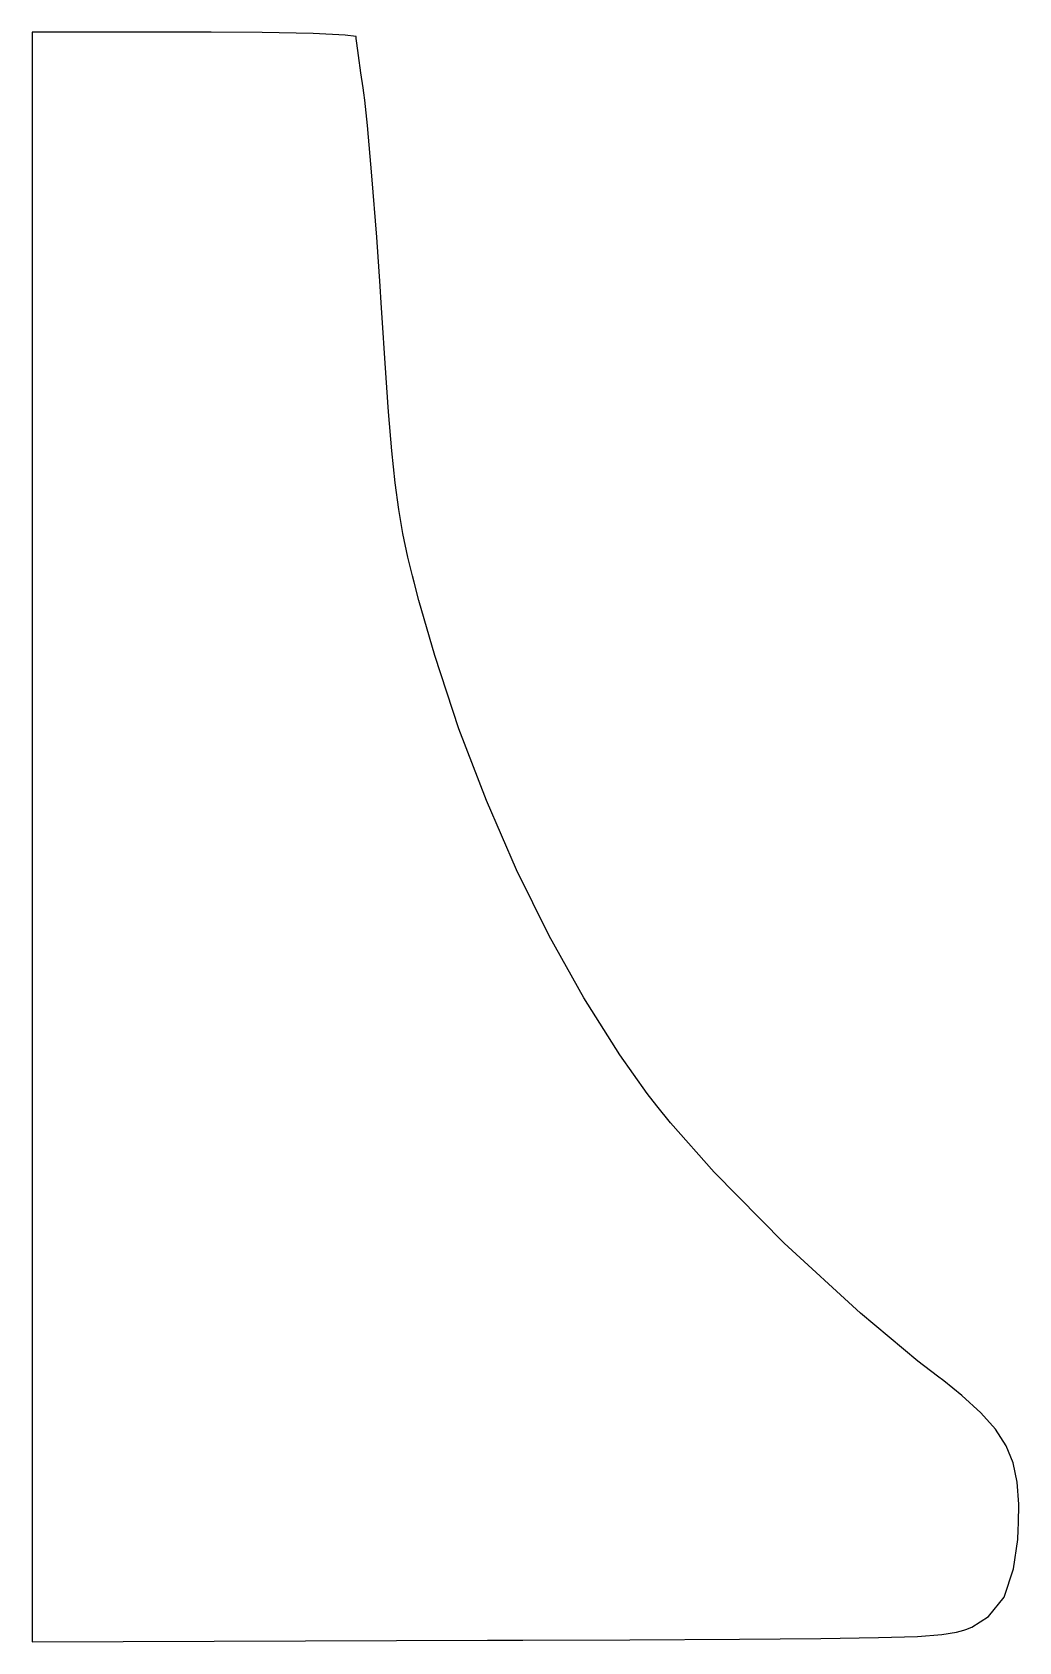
# Model space of a CAD drawing. Extents: x 0 to 70, y 0 to 114.
import ezdxf

# ---------------------------------------------------------------- set-up
doc = ezdxf.new("R2010")
doc.units = 0
doc.layers.get('0').update_dxf_attribs({"linetype": 'CONTINUOUS'})

msp = doc.modelspace()

# ---------------------------------------------------------------- linework, layer by layer
at = {"color": 0}
for p, q in [((11.4653, 113.983), (0, 113.983)), ((0, 113.983), (0, 57.0096)), ((12.6683, 113.983), (11.4653, 113.983)), ((16.2774, 113.958), (12.6683, 113.983)), ((19.8823, 113.887), (16.2774, 113.958)), ((22.1451, 113.775), (19.8823, 113.887)), ((22.9306, 113.667), (22.1451, 113.775)), ((22.9306, 113.63), (22.9306, 113.667)), ((22.9306, 113.527), (22.9306, 113.63)), ((22.9733, 113.217), (22.9306, 113.527)), ((23.089, 112.329), (22.9733, 113.217)), ((23.2572, 111.106), (23.089, 112.329)), ((23.4087, 110.036), (23.2572, 111.106)), ((23.4597, 109.679), (23.4087, 110.036)), ((23.53, 109.178), (23.4597, 109.679)), ((23.7161, 107.38), (23.53, 109.178)), ((24.0371, 103.814), (23.7161, 107.38)), ((24.3761, 99.4696), (24.0371, 103.814)), ((24.6214, 95.9887), (24.3761, 99.4696)), ((24.6944, 94.827), (24.6214, 95.9887)), ((24.762, 93.7577), (24.6944, 94.827)), ((24.9742, 90.5482), (24.762, 93.7577)), ((25.2209, 87.1015), (24.9742, 90.5482)), ((25.4524, 84.3305), (25.2209, 87.1015)), ((25.6866, 82.0745), (25.4524, 84.3305)), ((25.9416, 80.1758), (25.6866, 82.0745)), ((26.2365, 78.4765), (25.9416, 80.1758)), ((26.5906, 76.816), (26.2365, 78.4765)), ((26.9117, 75.4807), (26.5906, 76.816)), ((27.0233, 75.0369), (26.9117, 75.4807)), ((27.3554, 73.7291), (27.0233, 75.0369)), ((28.4827, 69.8334), (27.3554, 73.7291)), ((30.1983, 64.6603), (28.4827, 69.8334)), ((32.1386, 59.5849), (30.1983, 64.6603)), ((34.276, 54.6735), (32.1386, 59.5849)), ((0, 57.0096), (0, -0.001378)), ((36.5799, 49.9897), (34.276, 54.6735)), ((39.0232, 45.5993), (36.5799, 49.9897)), ((41.5727, 41.5671), (39.0232, 45.5993)), ((43.513, 38.8359), (41.5727, 41.5671)), ((44.2034, 37.9596), (43.513, 38.8359)), ((45.1626, 36.7425), (44.2034, 37.9596)), ((48.2575, 33.2603), (45.1626, 36.7425)), ((53.2074, 28.2222), (48.2575, 33.2603)), ((58.619, 23.2654), (53.2074, 28.2222)), ((62.6678, 19.8741), (58.619, 23.2654)), ((64.0652, 18.8033), (62.6678, 19.8741)), ((64.4991, 18.4712), (64.0652, 18.8033)), ((65.7779, 17.4391), (64.4991, 18.4712)), ((67.1354, 16.2085), (65.7779, 17.4391)), ((68.1701, 15.0468), (67.1354, 16.2085)), ((68.9183, 13.8865), (68.1701, 15.0468)), ((69.4186, 12.6628), (68.9183, 13.8865)), ((69.7039, 11.3082), (69.4186, 12.6628)), ((69.813, 9.75374), (69.7039, 11.3082)), ((69.8003, 8.39089), (69.813, 9.75374)), ((69.7798, 7.93612), (69.8003, 8.39089)), ((69.4489, 5.16901), (69.7399, 7.24299)), ((69.7399, 7.24299), (69.7798, 7.93612)), ((68.7737, 3.16673), (69.4489, 5.16901)), ((67.6755, 1.78594), (68.7737, 3.16673)), ((66.5, 1.04317), (67.6755, 1.78594)), ((0, -0.001378), (32.2089, 0.106109)), ((32.2089, 0.106109), (34.7279, 0.115755)), ((34.7279, 0.115755), (42.2892, 0.144694)), ((42.2892, 0.144694), (50.0461, 0.183279)), ((50.0461, 0.183279), (55.8063, 0.23151)), ((55.8063, 0.23151), (59.8964, 0.296278)), ((59.8964, 0.296278), (62.6428, 0.385851)), ((62.6428, 0.385851), (64.3696, 0.508497)), ((64.3696, 0.508497), (65.4057, 0.671103)), ((65.4057, 0.671103), (65.913, 0.817178)), ((65.913, 0.817178), (66.0756, 0.880565)), ((66.0756, 0.880565), (66.5, 1.04317))]:
    msp.add_line(p, q, dxfattribs=at)

doc.saveas('drawing.dxf')
